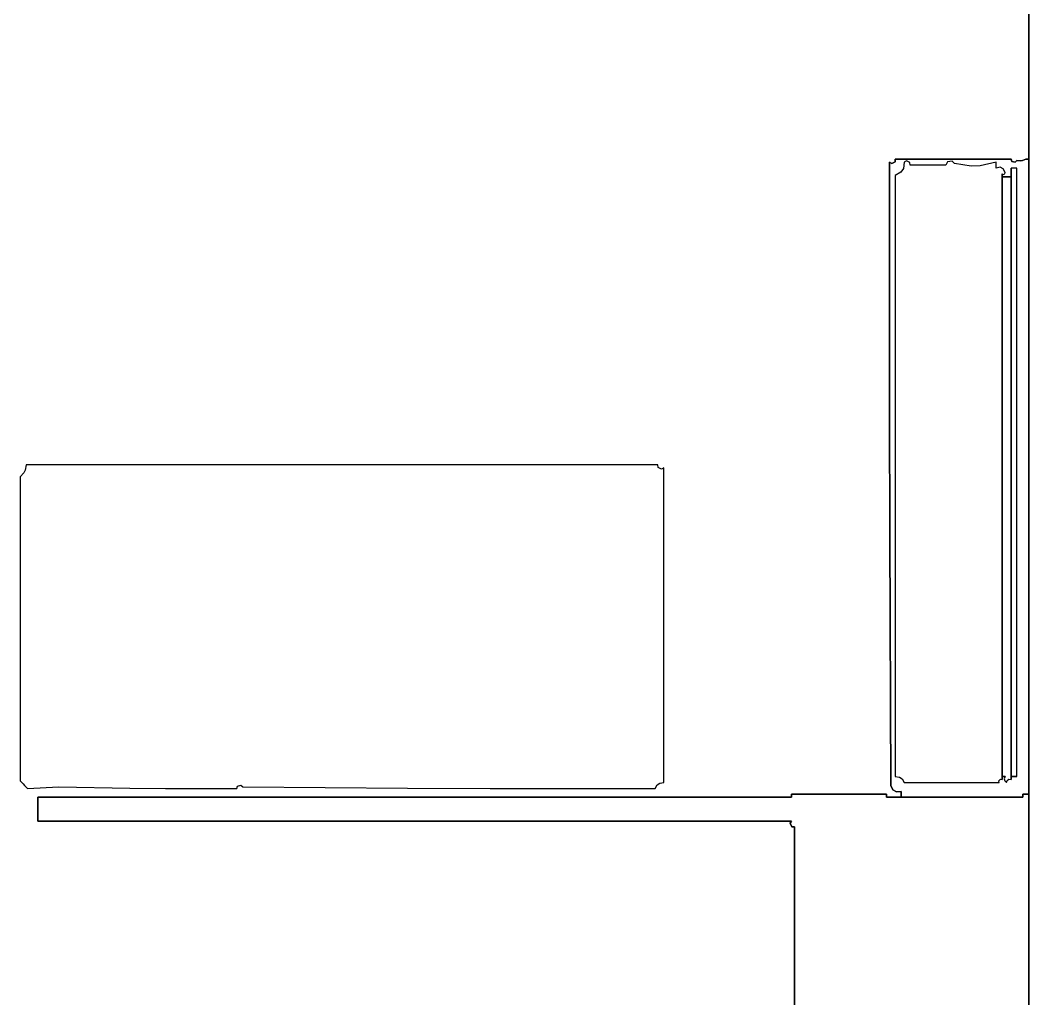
# Model space of a CAD drawing. Extents: x 0 to 5.85, y 0 to 5.4.
# Drawn here: x 4.718 to 5.851, y 1.471 to 2.57 of the extents above; entities that cross this region are included whole.
import ezdxf

# ---------------------------------------------------------------- set-up
doc = ezdxf.new("R2010")
doc.units = 0
doc.header["$LTSCALE"] = 0.40404
doc.layers.get('0').update_dxf_attribs({"linetype": 'CONTINUOUS'})

msp = doc.modelspace()

# ---------------------------------------------------------------- linework, layer by layer
for p, q in [((5.851498, 2.413951), (5.851498, 2.757373)), ((5.851498, 2.757373), (5.851498, 2.413951)), ((5.851498, 2.413951), (5.851498, 2.757373)), ((5.694793, 2.130545), (5.694791, 2.410617)), ((5.694791, 2.410617), (5.697355, 2.409093)), ((5.697355, 2.409093), (5.694791, 2.410617)), ((5.694791, 2.410617), (5.694793, 2.130545)), ((5.697355, 2.409093), (5.701141, 2.410986)), ((5.701141, 2.410986), (5.697355, 2.409093)), ((5.701141, 2.410986), (5.70146, 2.413951)), ((5.70146, 2.413951), (5.701141, 2.410986)), ((5.70146, 2.413951), (5.753473, 2.413951)), ((5.753473, 2.413951), (5.70146, 2.413951)), ((5.710497, 2.403469), (5.707687, 2.399253)), ((5.711462, 2.410617), (5.710497, 2.403469)), ((5.714026, 2.412141), (5.711462, 2.410617)), ((5.717812, 2.410248), (5.714026, 2.412141)), ((5.718131, 2.407283), (5.717812, 2.410248)), ((5.734135, 2.407283), (5.718131, 2.407283)), ((5.742137, 2.407283), (5.734135, 2.407283)), ((5.758141, 2.407283), (5.742137, 2.407283)), ((5.753473, 2.413951), (5.77948, 2.413951)), ((5.77948, 2.413951), (5.753473, 2.413951)), ((5.760054, 2.41086), (5.758141, 2.407283)), ((5.765173, 2.411713), (5.760054, 2.41086)), ((5.768143, 2.40895), (5.765173, 2.411713)), ((5.786594, 2.406013), (5.768143, 2.40895)), ((5.77948, 2.413951), (5.831493, 2.413951)), ((5.831493, 2.413951), (5.77948, 2.413951)), ((5.796627, 2.406371), (5.786594, 2.406013)), ((5.814822, 2.410617), (5.796627, 2.406371)), ((5.814822, 2.40795), (5.814822, 2.410617)), ((5.814822, 2.406616), (5.814822, 2.40795)), ((5.814822, 2.403949), (5.814822, 2.406616)), ((5.819229, 2.404714), (5.814822, 2.403949)), ((5.822792, 2.402932), (5.819229, 2.404714)), ((5.831493, 2.413951), (5.832447, 2.411373)), ((5.832447, 2.411373), (5.831493, 2.413951)), ((5.83416, 2.403949), (5.831493, 2.403949)), ((5.831493, 2.403949), (5.831493, 1.72044)), ((5.831493, 1.72044), (5.831493, 2.403949)), ((5.831493, 2.403949), (5.831493, 1.72044)), ((5.832447, 2.411373), (5.836106, 2.410458)), ((5.836106, 2.410458), (5.832447, 2.411373)), ((5.835494, 2.403949), (5.83416, 2.403949)), ((5.838161, 2.403949), (5.835494, 2.403949)), ((5.836106, 2.410458), (5.838161, 2.412284)), ((5.838161, 2.412284), (5.836106, 2.410458)), ((5.838161, 2.412284), (5.842202, 2.411926)), ((5.842202, 2.411926), (5.838161, 2.412284)), ((5.838161, 2.130545), (5.838161, 2.403949)), ((5.842202, 2.411926), (5.844458, 2.412302)), ((5.844458, 2.412302), (5.842202, 2.411926)), ((5.844458, 2.412302), (5.848164, 2.413951)), ((5.848164, 2.413951), (5.844458, 2.412302)), ((5.848164, 2.413951), (5.851498, 2.413951)), ((5.851498, 2.413951), (5.848164, 2.413951)), ((5.848164, 2.413951), (5.851498, 2.413951)), ((5.851498, 2.413951), (5.848164, 2.413951)), ((5.848164, 2.413951), (5.851498, 2.413951)), ((5.851498, 2.413951), (5.848164, 2.413951)), ((5.851498, 1.700435), (5.851498, 2.413951)), ((5.851498, 2.413951), (5.851498, 1.700435)), ((5.851498, 1.700435), (5.851498, 2.413951)), ((5.707687, 2.399253), (5.70146, 2.395613)), ((5.70146, 2.395613), (5.70146, 2.125544)), ((5.82149, 1.717106), (5.82149, 2.39728)), ((5.82149, 2.39728), (5.82149, 1.717106)), ((5.82149, 1.717106), (5.82149, 2.39728)), ((5.82149, 2.39728), (5.822772, 2.396518)), ((5.831493, 2.393946), (5.82149, 2.393946)), ((5.82149, 2.393946), (5.831493, 2.393946)), ((5.831493, 2.393946), (5.82149, 2.393946)), ((5.82149, 2.393946), (5.82149, 1.72044)), ((5.82149, 1.72044), (5.82149, 2.393946)), ((5.82149, 2.393946), (5.82149, 1.72044)), ((5.822772, 2.396518), (5.824665, 2.397465)), ((5.824824, 2.398947), (5.822792, 2.402932)), ((5.824665, 2.397465), (5.824824, 2.398947)), ((5.831493, 1.717106), (5.831493, 2.393946)), ((5.831493, 2.393946), (5.831493, 1.717106)), ((5.831493, 1.717106), (5.831493, 2.393946)), ((5.695126, 1.990507), (5.694793, 2.130545)), ((5.694793, 2.130545), (5.695126, 1.990507)), ((5.70146, 2.125544), (5.70146, 1.99051)), ((5.838161, 1.993844), (5.838161, 2.130545)), ((4.723392, 2.064678), (4.721866, 2.061626)), ((4.724543, 2.07053), (4.723392, 2.064678)), ((5.008616, 2.07053), (4.724543, 2.07053)), ((5.150652, 2.07053), (5.008616, 2.07053)), ((5.434725, 2.07053), (5.150652, 2.07053)), ((5.435044, 2.067565), (5.434725, 2.07053)), ((5.43883, 2.065672), (5.435044, 2.067565)), ((5.441393, 2.067196), (5.43883, 2.065672)), ((5.441393, 1.925826), (5.441393, 2.067196)), ((4.721866, 2.061626), (4.717874, 2.057193)), ((4.717874, 2.057193), (4.717874, 1.920492)), ((5.696458, 1.710438), (5.695126, 1.990507)), ((5.695126, 1.990507), (5.696458, 1.710438)), ((5.70146, 1.99051), (5.70146, 1.72044)), ((5.838161, 1.72044), (5.838161, 1.993844)), ((4.717874, 1.920492), (4.717874, 1.852141)), ((5.441393, 1.855142), (5.441393, 1.925826)), ((4.717874, 1.852141), (4.717874, 1.715439)), ((5.441393, 1.713772), (5.441393, 1.855142)), ((4.717874, 1.715439), (4.721209, 1.712105)), ((4.721209, 1.712105), (4.722876, 1.710438)), ((5.433891, 1.711211), (5.43664, 1.713043)), ((5.43664, 1.713043), (5.441393, 1.713772)), ((5.70146, 1.72044), (5.706213, 1.719711)), ((5.706213, 1.719711), (5.708961, 1.717879)), ((5.708961, 1.717879), (5.711462, 1.713772)), ((5.711462, 1.713772), (5.75414, 1.713772)), ((5.75414, 1.713772), (5.775479, 1.713772)), ((5.775479, 1.713772), (5.818156, 1.713772)), ((5.817754, 1.715615), (5.819647, 1.717508)), ((5.818156, 1.713772), (5.817754, 1.715615)), ((5.819647, 1.717508), (5.82149, 1.717106)), ((5.82149, 1.72044), (5.824824, 1.72044)), ((5.824824, 1.72044), (5.82149, 1.72044)), ((5.82149, 1.72044), (5.824824, 1.72044)), ((5.824824, 1.72044), (5.823778, 1.717898)), ((5.823778, 1.717898), (5.824372, 1.715523)), ((5.824372, 1.715523), (5.826492, 1.713772)), ((5.826492, 1.713772), (5.827043, 1.716112)), ((5.827043, 1.716112), (5.82912, 1.717497)), ((5.82912, 1.717497), (5.831493, 1.717106)), ((5.831493, 1.72044), (5.838161, 1.72044)), ((5.838161, 1.72044), (5.831493, 1.72044)), ((5.831493, 1.72044), (5.838161, 1.72044)), ((4.722876, 1.710438), (4.72621, 1.707104)), ((4.72621, 1.707104), (4.740217, 1.707681)), ((4.740217, 1.707681), (4.74722, 1.708014)), ((4.74722, 1.708014), (4.761219, 1.708771)), ((4.761219, 1.708771), (4.841231, 1.707437)), ((4.841231, 1.707437), (4.881247, 1.707104)), ((4.881247, 1.707104), (4.96127, 1.707104)), ((4.96127, 1.707104), (4.962224, 1.709682)), ((4.962224, 1.709682), (4.965883, 1.710597)), ((4.965883, 1.710597), (4.967938, 1.708771)), ((4.967938, 1.708771), (5.153316, 1.707437)), ((5.153316, 1.707437), (5.246008, 1.707104)), ((5.246008, 1.707104), (5.43139, 1.707104)), ((5.43139, 1.707104), (5.433891, 1.711211)), ((5.698748, 1.705574), (5.696458, 1.710438)), ((5.696458, 1.710438), (5.698748, 1.705574)), ((5.702775, 1.703273), (5.698748, 1.705574)), ((5.698748, 1.705574), (5.702775, 1.703273)), ((5.708128, 1.703769), (5.702775, 1.703273)), ((5.702775, 1.703273), (5.708128, 1.703769)), ((5.708128, 1.697101), (5.708128, 1.703769)), ((5.708128, 1.703769), (5.708128, 1.697101)), ((5.708128, 1.697101), (5.708128, 1.703769)), ((5.708128, 1.703769), (5.708128, 1.697101)), ((5.708128, 1.697101), (5.708128, 1.703769)), ((5.708128, 1.703769), (5.708128, 1.697101)), ((4.73788, 1.686432), (4.73788, 1.697101)), ((4.73788, 1.697101), (5.076633, 1.697101)), ((5.076633, 1.697101), (4.73788, 1.697101)), ((4.73788, 1.697101), (4.73788, 1.686432)), ((5.076633, 1.697101), (5.24601, 1.697101)), ((5.24601, 1.697101), (5.076633, 1.697101)), ((5.24601, 1.697101), (5.584763, 1.697101)), ((5.584763, 1.697101), (5.24601, 1.697101)), ((5.584763, 1.699102), (5.584763, 1.700435)), ((5.584763, 1.700435), (5.627441, 1.700435)), ((5.627441, 1.700435), (5.584763, 1.700435)), ((5.584763, 1.700435), (5.584763, 1.699102)), ((5.584763, 1.698435), (5.584763, 1.699102)), ((5.584763, 1.699102), (5.584763, 1.698435)), ((5.584763, 1.697101), (5.584763, 1.698435)), ((5.584763, 1.698435), (5.584763, 1.697101)), ((5.627441, 1.700435), (5.648779, 1.700435)), ((5.648779, 1.700435), (5.627441, 1.700435)), ((5.648779, 1.700435), (5.691457, 1.700435)), ((5.691457, 1.700435), (5.648779, 1.700435)), ((5.691457, 1.700435), (5.691457, 1.699102)), ((5.691457, 1.699102), (5.691457, 1.700435)), ((5.691457, 1.699102), (5.691457, 1.698435)), ((5.691457, 1.698435), (5.691457, 1.699102)), ((5.691457, 1.698435), (5.691457, 1.697101)), ((5.691457, 1.697101), (5.691457, 1.698435)), ((5.691457, 1.697101), (5.708128, 1.697101)), ((5.708128, 1.697101), (5.691457, 1.697101)), ((5.691457, 1.697101), (5.708128, 1.697101)), ((5.84483, 1.697101), (5.691457, 1.697101)), ((5.691457, 1.697101), (5.84483, 1.697101)), ((5.84483, 1.697101), (5.691457, 1.697101)), ((5.708128, 1.697101), (5.84483, 1.697101)), ((5.84483, 1.697101), (5.708128, 1.697101)), ((5.708128, 1.697101), (5.84483, 1.697101)), ((5.84483, 1.699102), (5.84483, 1.700435)), ((5.84483, 1.700435), (5.851498, 1.700435)), ((5.851498, 1.700435), (5.84483, 1.700435)), ((5.84483, 1.700435), (5.851498, 1.700435)), ((5.851498, 1.700435), (5.84483, 1.700435)), ((5.84483, 1.700435), (5.851498, 1.700435)), ((5.851498, 1.700435), (5.84483, 1.700435)), ((5.84483, 1.700435), (5.84483, 1.699102)), ((5.84483, 1.698435), (5.84483, 1.699102)), ((5.84483, 1.699102), (5.84483, 1.698435)), ((5.84483, 1.697101), (5.84483, 1.698435)), ((5.84483, 1.698435), (5.84483, 1.697101)), ((5.851498, 1.337009), (5.851498, 1.700435)), ((5.851498, 1.700435), (5.851498, 1.337009)), ((5.851498, 1.337009), (5.851498, 1.700435)), ((4.73788, 1.681097), (4.73788, 1.686432)), ((4.73788, 1.686432), (4.73788, 1.681097)), ((4.73788, 1.670428), (4.73788, 1.681097)), ((4.73788, 1.681097), (4.73788, 1.670428)), ((5.076633, 1.670428), (4.73788, 1.670428)), ((4.73788, 1.670428), (5.076633, 1.670428)), ((5.24601, 1.670428), (5.076633, 1.670428)), ((5.076633, 1.670428), (5.24601, 1.670428)), ((5.584763, 1.670428), (5.24601, 1.670428)), ((5.24601, 1.670428), (5.584763, 1.670428)), ((5.583239, 1.667864), (5.584763, 1.670428)), ((5.584763, 1.670428), (5.583239, 1.667864)), ((5.585132, 1.664078), (5.583239, 1.667864)), ((5.583239, 1.667864), (5.585132, 1.664078)), ((5.588097, 1.663759), (5.585132, 1.664078)), ((5.585132, 1.664078), (5.588097, 1.663759)), ((5.588097, 1.546396), (5.588097, 1.663759)), ((5.588097, 1.663759), (5.588097, 1.546396)), ((5.588097, 1.487714), (5.588097, 1.546396)), ((5.588097, 1.546396), (5.588097, 1.487714)), ((5.588097, 1.370351), (5.588097, 1.487714)), ((5.588097, 1.487714), (5.588097, 1.370351))]:
    msp.add_line(p, q)

doc.saveas('drawing.dxf')
